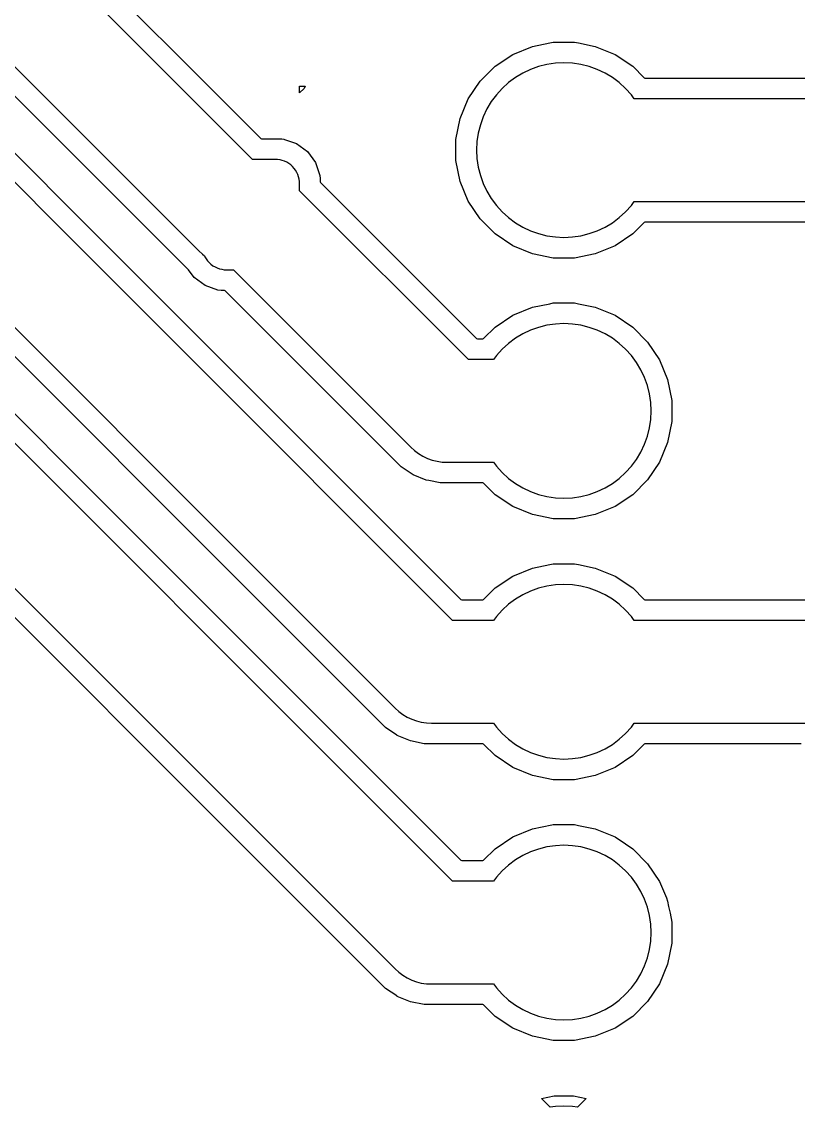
# Model space of a CAD drawing. Header units: metres. Extents: x 44.9 to 117.2, y -105.5 to -49.4.
# Drawn here: x 76.25 to 83.82, y -71.53 to -60.96 of the extents above; entities that cross this region are included whole.
import ezdxf

# ---------------------------------------------------------------- set-up
doc = ezdxf.new("R2010")
doc.units = ezdxf.units.M

msp = doc.modelspace()

# ---------------------------------------------------------------- linework, layer by layer
for points in [[(71.929, -57.142), (77.979, -63.192), (78.015, -63.225), (78.034, -63.239), (78.034, -63.239), (78.034, -63.239), (78.034, -63.239), (78.034, -63.239), (78.034, -63.239), (78.034, -63.239), (78.034, -63.239), (78.034, -63.239), (78.034, -63.239), (78.034, -63.239), (78.034, -63.239), (78.039, -63.25), (78.051, -63.27), (78.065, -63.289), (78.081, -63.306), (78.098, -63.322), (78.117, -63.336), (78.137, -63.348), (78.158, -63.358), (78.18, -63.366), (78.18, -63.366), (78.202, -63.371), (78.225, -63.375), (78.249, -63.376), (78.316, -63.376), (78.316, -63.376), (78.316, -63.376), (78.316, -63.376), (78.316, -63.376), (78.316, -63.376), (78.316, -63.376), (78.316, -63.376), (78.316, -63.376), (78.316, -63.376), (78.316, -63.376), (78.316, -63.376), (78.316, -63.376), (78.316, -63.376), (78.316, -63.376), (78.316, -63.376), (78.316, -63.376), (78.316, -63.376), (80.044, -65.104), (80.08, -65.137), (80.12, -65.166), (80.162, -65.191), (80.206, -65.212), (80.252, -65.229), (80.252, -65.229), (80.3, -65.241), (80.348, -65.248), (80.398, -65.25), (80.848, -65.25), (80.848, -65.25), (80.848, -65.25), (80.848, -65.25), (80.848, -65.25), (80.848, -65.25), (80.848, -65.25), (80.848, -65.25), (80.848, -65.25), (80.848, -65.25), (80.848, -65.25), (80.848, -65.25), (80.848, -65.25), (80.848, -65.25), (80.848, -65.25), (80.848, -65.25), (80.848, -65.25), (80.848, -65.25), (80.848, -65.25), (80.848, -65.25), (80.848, -65.25), (80.848, -65.25), (80.877, -65.289), (80.933, -65.351), (80.995, -65.407), (81.062, -65.457), (81.133, -65.5), (81.209, -65.535), (81.287, -65.563), (81.287, -65.563), (81.368, -65.584), (81.451, -65.596), (81.534, -65.6), (81.617, -65.596), (81.7, -65.584), (81.781, -65.563), (81.859, -65.535), (81.935, -65.5), (82.006, -65.457), (82.073, -65.407), (82.135, -65.351), (82.191, -65.289), (82.241, -65.222), (82.284, -65.151), (82.319, -65.075), (82.347, -64.997), (82.347, -64.997), (82.368, -64.916), (82.38, -64.833), (82.384, -64.75), (82.38, -64.667), (82.368, -64.584), (82.347, -64.503), (82.319, -64.425), (82.284, -64.349), (82.241, -64.278), (82.191, -64.211), (82.135, -64.149), (82.073, -64.093), (82.006, -64.043), (81.935, -64), (81.859, -63.965), (81.781, -63.937), (81.781, -63.937), (81.7, -63.916), (81.617, -63.904), (81.534, -63.9), (81.451, -63.904), (81.368, -63.916), (81.287, -63.937), (81.209, -63.965), (81.133, -64), (81.062, -64.043), (80.995, -64.093), (80.933, -64.149), (80.877, -64.211), (80.848, -64.25), (80.848, -64.25), (80.848, -64.25), (80.848, -64.25), (80.848, -64.25), (80.848, -64.25), (80.848, -64.25), (80.848, -64.25), (80.848, -64.25), (80.848, -64.25), (80.848, -64.25), (80.848, -64.25), (80.848, -64.25), (80.848, -64.25), (80.848, -64.25), (80.848, -64.25), (80.848, -64.25), (80.848, -64.25), (80.848, -64.25), (80.848, -64.25), (80.848, -64.25), (80.848, -64.25), (80.605, -64.25), (80.605, -64.25), (80.605, -64.25), (80.605, -64.25), (80.605, -64.25), (80.605, -64.25), (80.605, -64.25), (80.605, -64.25), (80.605, -64.25), (80.605, -64.25), (80.605, -64.25), (80.605, -64.25), (80.605, -64.25), (80.605, -64.25), (80.605, -64.25), (80.605, -64.25), (80.605, -64.25), (80.605, -64.25), (78.961, -62.606), (78.961, -62.606), (78.961, -62.606), (78.961, -62.606), (78.961, -62.606), (78.961, -62.606), (78.961, -62.606), (78.961, -62.606), (78.961, -62.606), (78.961, -62.606), (78.961, -62.606), (78.961, -62.606), (78.961, -62.606), (78.961, -62.606), (78.961, -62.606), (78.961, -62.606), (78.961, -62.606), (78.961, -62.606), (78.961, -62.539), (78.96, -62.515), (78.956, -62.492), (78.951, -62.47), (78.943, -62.448), (78.933, -62.427), (78.921, -62.407), (78.907, -62.388), (78.891, -62.371), (78.874, -62.355), (78.855, -62.341), (78.835, -62.329), (78.814, -62.319), (78.792, -62.311), (78.792, -62.311), (78.77, -62.306), (78.747, -62.302), (78.723, -62.301), (78.502, -62.301), (78.502, -62.301), (78.502, -62.301), (78.502, -62.301), (78.502, -62.301), (78.502, -62.301), (78.502, -62.301), (78.502, -62.301), (78.502, -62.301), (78.502, -62.301), (78.502, -62.301), (78.502, -62.301), (78.502, -62.301), (78.502, -62.301), (78.502, -62.301), (78.502, -62.301), (78.502, -62.301), (78.502, -62.301), (72.49, -56.288)], [(77.123, -60.638), (78.073, -61.589), (78.582, -62.097), (78.59, -62.1), (78.776, -62.1), (78.776, -62.1), (78.776, -62.1), (78.776, -62.1), (78.788, -62.102), (78.806, -62.103), (78.806, -62.103), (78.806, -62.103), (78.806, -62.103), (78.806, -62.103), (78.806, -62.103), (78.815, -62.107), (78.93, -62.147), (78.93, -62.147), (78.93, -62.147), (78.93, -62.147), (78.93, -62.147), (78.93, -62.147), (78.93, -62.147), (78.93, -62.147), (79.037, -62.225), (79.037, -62.225), (79.037, -62.225), (79.037, -62.225), (79.037, -62.225), (79.037, -62.225), (79.037, -62.225), (79.037, -62.225), (79.115, -62.332), (79.115, -62.332), (79.115, -62.332), (79.115, -62.332), (79.115, -62.332), (79.115, -62.332), (79.115, -62.332), (79.115, -62.332), (79.159, -62.456), (79.159, -62.456), (79.159, -62.456), (79.159, -62.456), (79.159, -62.456), (79.159, -62.456), (79.162, -62.486), (79.162, -62.486), (79.162, -62.486), (79.162, -62.486), (79.162, -62.519), (79.165, -62.527), (80.684, -64.046), (80.692, -64.049), (80.744, -64.049), (80.752, -64.046), (80.864, -63.934), (80.864, -63.934), (80.864, -63.934), (80.864, -63.934), (80.864, -63.934), (80.864, -63.934), (81.036, -63.819), (81.036, -63.819), (81.036, -63.819), (81.036, -63.819), (81.036, -63.819), (81.036, -63.819), (81.228, -63.74), (81.228, -63.74), (81.228, -63.74), (81.228, -63.74), (81.228, -63.74), (81.228, -63.74), (81.228, -63.74), (81.228, -63.74), (81.397, -63.706), (81.431, -63.699), (81.431, -63.699), (81.431, -63.699), (81.431, -63.699), (81.431, -63.699), (81.431, -63.699), (81.637, -63.699), (81.637, -63.699), (81.637, -63.699), (81.637, -63.699), (81.637, -63.699), (81.637, -63.699), (81.678, -63.707), (81.84, -63.74), (81.84, -63.74), (81.84, -63.74), (81.84, -63.74), (81.84, -63.74), (81.84, -63.74), (81.84, -63.74), (81.84, -63.74), (82.032, -63.819), (82.032, -63.819), (82.032, -63.819), (82.032, -63.819), (82.032, -63.819), (82.032, -63.819), (82.204, -63.934), (82.204, -63.934), (82.204, -63.934), (82.204, -63.934), (82.204, -63.934), (82.204, -63.934), (82.204, -63.934), (82.204, -63.934), (82.35, -64.08), (82.35, -64.08), (82.35, -64.08), (82.35, -64.08), (82.35, -64.08), (82.35, -64.08), (82.465, -64.252), (82.465, -64.252), (82.465, -64.252), (82.465, -64.252), (82.465, -64.252), (82.465, -64.252), (82.544, -64.444), (82.544, -64.444), (82.544, -64.444), (82.544, -64.444), (82.544, -64.444), (82.544, -64.444), (82.585, -64.647), (82.585, -64.647), (82.585, -64.647), (82.585, -64.647), (82.585, -64.647), (82.585, -64.647), (82.585, -64.853), (82.585, -64.853), (82.585, -64.853), (82.585, -64.853), (82.585, -64.853), (82.585, -64.853), (82.544, -65.056), (82.544, -65.056), (82.544, -65.056), (82.544, -65.056), (82.544, -65.056), (82.544, -65.056), (82.465, -65.248), (82.465, -65.248), (82.465, -65.248), (82.465, -65.248), (82.465, -65.248), (82.465, -65.248), (82.35, -65.42), (82.35, -65.42), (82.35, -65.42), (82.35, -65.42), (82.35, -65.42), (82.35, -65.42), (82.204, -65.566), (82.204, -65.566), (82.204, -65.566), (82.204, -65.566), (82.204, -65.566), (82.204, -65.566), (82.032, -65.681), (82.032, -65.681), (82.032, -65.681), (82.032, -65.681), (82.032, -65.681), (82.032, -65.681), (81.84, -65.76), (81.84, -65.76), (81.84, -65.76), (81.84, -65.76), (81.84, -65.76), (81.84, -65.76), (81.637, -65.801), (81.637, -65.801), (81.637, -65.801), (81.637, -65.801), (81.637, -65.801), (81.637, -65.801), (81.431, -65.801), (81.431, -65.801), (81.431, -65.801), (81.431, -65.801), (81.431, -65.801), (81.431, -65.801), (81.228, -65.76), (81.228, -65.76), (81.228, -65.76), (81.228, -65.76), (81.228, -65.76), (81.228, -65.76), (81.036, -65.681), (81.036, -65.681), (81.036, -65.681), (81.036, -65.681), (81.036, -65.681), (81.036, -65.681), (80.864, -65.566), (80.864, -65.566), (80.864, -65.566), (80.864, -65.566), (80.864, -65.566), (80.864, -65.566), (80.752, -65.454), (80.744, -65.451), (80.329, -65.451), (80.329, -65.451), (80.329, -65.451), (80.329, -65.451), (80.329, -65.451), (80.329, -65.451), (80.22, -65.429), (80.193, -65.424), (80.193, -65.424), (80.193, -65.424), (80.193, -65.424), (80.193, -65.424), (80.193, -65.424), (80.066, -65.371), (80.066, -65.371), (80.066, -65.371), (80.066, -65.371), (80.066, -65.371), (80.066, -65.371), (79.951, -65.294), (79.951, -65.294), (79.951, -65.294), (79.951, -65.294), (79.951, -65.294), (79.951, -65.294), (78.237, -63.58), (78.229, -63.577), (78.196, -63.577), (78.196, -63.577), (78.196, -63.577), (78.196, -63.577), (78.166, -63.574), (78.166, -63.574), (78.166, -63.574), (78.166, -63.574), (78.166, -63.574), (78.166, -63.574), (78.042, -63.53), (78.042, -63.53), (78.042, -63.53), (78.042, -63.53), (78.042, -63.53), (78.042, -63.53), (78.042, -63.53), (78.042, -63.53), (77.935, -63.452), (77.935, -63.452), (77.935, -63.452), (77.935, -63.452), (77.935, -63.452), (77.935, -63.452), (77.935, -63.452), (77.935, -63.452), (77.88, -63.377), (77.88, -63.377), (77.879, -63.376), (77.788, -63.285), (71.849, -57.346)], [(75.123, -61.178), (77.879, -63.934), (80.531, -66.586), (80.539, -66.589), (80.744, -66.589), (80.752, -66.586), (80.864, -66.474), (80.864, -66.474), (80.864, -66.474), (80.864, -66.474), (80.864, -66.474), (80.864, -66.474), (81.036, -66.359), (81.036, -66.359), (81.036, -66.359), (81.036, -66.359), (81.036, -66.359), (81.036, -66.359), (81.228, -66.28), (81.228, -66.28), (81.228, -66.28), (81.228, -66.28), (81.228, -66.28), (81.228, -66.28), (81.228, -66.28), (81.228, -66.28), (81.397, -66.246), (81.431, -66.239), (81.431, -66.239), (81.431, -66.239), (81.431, -66.239), (81.431, -66.239), (81.431, -66.239), (81.637, -66.239), (81.637, -66.239), (81.637, -66.239), (81.637, -66.239), (81.637, -66.239), (81.637, -66.239), (81.678, -66.247), (81.84, -66.28), (81.84, -66.28), (81.84, -66.28), (81.84, -66.28), (81.84, -66.28), (81.84, -66.28), (81.84, -66.28), (81.84, -66.28), (82.032, -66.359), (82.032, -66.359), (82.032, -66.359), (82.032, -66.359), (82.032, -66.359), (82.032, -66.359), (82.204, -66.474), (82.204, -66.474), (82.204, -66.474), (82.204, -66.474), (82.204, -66.474), (82.204, -66.474), (82.204, -66.474), (82.204, -66.474), (82.316, -66.586), (82.324, -66.589), (84.207, -66.589)], [(80.483, -62.107), (80.524, -61.904), (80.524, -61.904), (80.524, -61.904), (80.524, -61.904), (80.524, -61.904), (80.524, -61.904), (80.524, -61.904), (80.524, -61.904), (80.603, -61.712), (80.603, -61.712), (80.603, -61.712), (80.603, -61.712), (80.603, -61.712), (80.603, -61.712), (80.718, -61.54), (80.718, -61.54), (80.718, -61.54), (80.718, -61.54), (80.718, -61.54), (80.718, -61.54), (80.864, -61.394), (80.864, -61.394), (80.864, -61.394), (80.864, -61.394), (80.864, -61.394), (80.864, -61.394), (81.036, -61.279), (81.036, -61.279), (81.036, -61.279), (81.036, -61.279), (81.036, -61.279), (81.036, -61.279), (81.228, -61.2), (81.228, -61.2), (81.228, -61.2), (81.228, -61.2), (81.228, -61.2), (81.228, -61.2), (81.228, -61.2), (81.228, -61.2), (81.397, -61.166), (81.431, -61.159), (81.431, -61.159), (81.431, -61.159), (81.431, -61.159), (81.431, -61.159), (81.431, -61.159), (81.637, -61.159), (81.637, -61.159), (81.637, -61.159), (81.637, -61.159), (81.637, -61.159), (81.637, -61.159), (81.678, -61.167), (81.84, -61.2), (81.84, -61.2), (81.84, -61.2), (81.84, -61.2), (81.84, -61.2), (81.84, -61.2), (81.84, -61.2), (81.84, -61.2), (82.032, -61.279), (82.032, -61.279), (82.032, -61.279), (82.032, -61.279), (82.032, -61.279), (82.032, -61.279), (82.204, -61.394), (82.204, -61.394), (82.204, -61.394), (82.204, -61.394), (82.204, -61.394), (82.204, -61.394), (82.204, -61.394), (82.204, -61.394), (82.316, -61.506), (82.324, -61.509), (83.879, -61.509)], [(84.138, -66.79), (82.22, -66.79), (82.22, -66.79), (82.22, -66.79), (82.22, -66.79), (82.22, -66.79), (82.22, -66.79), (82.22, -66.79), (82.22, -66.79), (82.22, -66.79), (82.22, -66.79), (82.22, -66.79), (82.22, -66.79), (82.22, -66.79), (82.22, -66.79), (82.22, -66.79), (82.22, -66.79), (82.22, -66.79), (82.22, -66.79), (82.22, -66.79), (82.22, -66.79), (82.22, -66.79), (82.22, -66.79), (82.191, -66.751), (82.135, -66.689), (82.073, -66.633), (82.006, -66.583), (81.935, -66.54), (81.859, -66.505), (81.781, -66.477), (81.781, -66.477), (81.7, -66.456), (81.617, -66.444), (81.534, -66.44), (81.451, -66.444), (81.368, -66.456), (81.287, -66.477), (81.209, -66.505), (81.133, -66.54), (81.062, -66.583), (80.995, -66.633), (80.933, -66.689), (80.877, -66.751), (80.848, -66.79), (80.848, -66.79), (80.848, -66.79), (80.848, -66.79), (80.848, -66.79), (80.848, -66.79), (80.848, -66.79), (80.848, -66.79), (80.848, -66.79), (80.848, -66.79), (80.848, -66.79), (80.848, -66.79), (80.848, -66.79), (80.848, -66.79), (80.848, -66.79), (80.848, -66.79), (80.848, -66.79), (80.848, -66.79), (80.848, -66.79), (80.848, -66.79), (80.848, -66.79), (80.848, -66.79), (80.451, -66.79), (80.451, -66.79), (80.451, -66.79), (80.451, -66.79), (80.451, -66.79), (80.451, -66.79), (80.451, -66.79), (80.451, -66.79), (80.451, -66.79), (80.451, -66.79), (80.451, -66.79), (80.451, -66.79), (80.451, -66.79), (80.451, -66.79), (80.451, -66.79), (80.451, -66.79), (80.451, -66.79), (80.451, -66.79), (75.03, -61.368)], [(83.971, -61.71), (82.22, -61.71), (82.22, -61.71), (82.22, -61.71), (82.22, -61.71), (82.22, -61.71), (82.22, -61.71), (82.22, -61.71), (82.22, -61.71), (82.22, -61.71), (82.22, -61.71), (82.22, -61.71), (82.22, -61.71), (82.22, -61.71), (82.22, -61.71), (82.22, -61.71), (82.22, -61.71), (82.22, -61.71), (82.22, -61.71), (82.22, -61.71), (82.22, -61.71), (82.22, -61.71), (82.22, -61.71), (82.191, -61.671), (82.135, -61.609), (82.073, -61.553), (82.006, -61.503), (81.935, -61.46), (81.859, -61.425), (81.781, -61.397), (81.781, -61.397), (81.7, -61.376), (81.617, -61.364), (81.534, -61.36), (81.451, -61.364), (81.368, -61.376), (81.287, -61.397), (81.209, -61.425), (81.133, -61.46), (81.062, -61.503), (80.995, -61.553), (80.933, -61.609), (80.877, -61.671), (80.827, -61.738), (80.784, -61.809), (80.749, -61.885), (80.721, -61.963), (80.721, -61.963), (80.7, -62.044), (80.688, -62.127), (80.684, -62.21), (80.688, -62.293)], [(78.961, -61.589), (78.961, -61.589), (78.961, -61.589), (78.961, -61.589), (78.961, -61.589), (78.961, -61.589), (78.961, -61.589), (78.961, -61.589), (78.961, -61.589), (78.961, -61.589), (78.961, -61.589), (78.961, -61.589), (78.961, -61.589), (78.961, -61.589), (78.961, -61.589), (78.961, -61.589), (78.961, -61.589), (78.961, -61.589), (78.961, -61.589), (79.014, -61.589), (79.014, -61.589), (79.014, -61.589), (79.014, -61.589), (79.014, -61.589), (79.014, -61.589), (79.014, -61.589), (79.014, -61.589), (79.014, -61.589), (79.014, -61.589), (79.014, -61.589), (79.014, -61.589), (79.014, -61.589), (79.014, -61.589), (79.014, -61.589), (79.014, -61.589), (79.014, -61.589), (79.014, -61.589), (79.014, -61.589), (79.014, -61.589), (79.014, -61.589), (79.014, -61.589), (79.014, -61.589), (79.014, -61.589), (79.014, -61.589), (79.014, -61.589), (79.014, -61.589), (79.014, -61.589), (79.014, -61.589), (79.014, -61.589), (79.014, -61.589), (79.014, -61.589), (79.014, -61.589), (79.014, -61.589), (79.014, -61.589), (79.014, -61.589), (79.014, -61.589), (79.014, -61.589), (79.014, -61.589), (79.014, -61.589), (79.014, -61.589), (79.014, -61.589), (79.004, -61.61), (79.004, -61.61), (79.004, -61.61), (79.004, -61.61), (79.004, -61.61), (79.004, -61.61), (79.004, -61.61), (79.004, -61.61), (79.004, -61.61), (79.004, -61.61), (78.961, -61.653), (78.961, -61.653), (78.961, -61.653), (78.961, -61.653), (78.961, -61.653), (78.961, -61.653), (78.961, -61.653), (78.961, -61.653), (78.961, -61.653), (78.961, -61.653), (78.961, -61.653), (78.961, -61.653), (78.961, -61.653), (78.961, -61.653), (78.961, -61.653), (78.961, -61.653), (78.961, -61.653), (78.961, -61.653), (78.961, -61.653), (78.961, -61.653), (78.961, -61.653), (78.961, -61.653), (78.961, -61.653), (78.961, -61.653), (78.961, -61.653), (78.961, -61.653), (78.961, -61.653), (78.961, -61.653), (78.961, -61.653), (78.961, -61.653), (78.961, -61.653), (78.961, -61.653), (78.961, -61.653), (78.961, -61.653), (78.961, -61.653), (78.961, -61.653), (78.961, -61.653), (78.961, -61.653), (78.961, -61.653), (78.961, -61.653), (78.961, -61.653), (78.961, -61.653), (78.961, -61.653), (78.961, -61.653), (78.961, -61.653), (78.961, -61.653), (78.961, -61.653), (78.961, -61.653), (78.961, -61.653), (78.961, -61.653), (78.961, -61.589), (78.961, -61.589), (78.961, -61.589), (78.961, -61.589), (78.961, -61.589), (78.961, -61.589), (78.961, -61.589), (78.961, -61.589), (78.961, -61.589), (78.961, -61.589), (78.961, -61.589), (78.961, -61.589), (78.961, -61.589), (78.961, -61.589), (78.961, -61.589), (78.961, -61.589), (78.961, -61.589), (78.961, -61.589)], [(84.247, -62.911), (82.324, -62.911), (82.316, -62.914), (82.204, -63.026), (82.204, -63.026), (82.204, -63.026), (82.204, -63.026), (82.204, -63.026), (82.204, -63.026), (82.032, -63.141), (82.032, -63.141), (82.032, -63.141), (82.032, -63.141), (82.032, -63.141), (82.032, -63.141), (81.84, -63.22), (81.84, -63.22), (81.84, -63.22), (81.84, -63.22), (81.84, -63.22), (81.84, -63.22), (81.637, -63.261), (81.637, -63.261), (81.637, -63.261), (81.637, -63.261), (81.637, -63.261), (81.637, -63.261), (81.431, -63.261), (81.431, -63.261), (81.431, -63.261), (81.431, -63.261), (81.431, -63.261), (81.431, -63.261), (81.228, -63.22), (81.228, -63.22), (81.228, -63.22), (81.228, -63.22), (81.228, -63.22), (81.228, -63.22), (81.036, -63.141), (81.036, -63.141), (81.036, -63.141), (81.036, -63.141), (81.036, -63.141), (81.036, -63.141), (80.864, -63.026), (80.864, -63.026), (80.864, -63.026), (80.864, -63.026), (80.864, -63.026), (80.864, -63.026), (80.718, -62.88), (80.718, -62.88), (80.718, -62.88), (80.718, -62.88), (80.718, -62.88), (80.718, -62.88), (80.718, -62.88), (80.718, -62.88), (80.603, -62.708), (80.603, -62.708), (80.603, -62.708), (80.603, -62.708), (80.603, -62.708), (80.603, -62.708), (80.524, -62.516), (80.524, -62.516), (80.524, -62.516), (80.524, -62.516), (80.524, -62.516), (80.524, -62.516), (80.524, -62.516), (80.524, -62.516), (80.483, -62.313), (80.483, -62.313), (80.483, -62.313), (80.483, -62.313), (80.483, -62.313), (80.483, -62.313), (80.483, -62.107), (80.483, -62.107), (80.483, -62.107), (80.483, -62.107), (80.483, -62.107), (80.483, -62.107)], [(74.469, -62.222), (79.89, -67.644), (79.927, -67.677), (79.966, -67.706), (80.008, -67.731), (80.053, -67.752), (80.099, -67.769), (80.099, -67.769), (80.146, -67.781), (80.195, -67.788), (80.244, -67.79), (80.848, -67.79), (80.848, -67.79), (80.848, -67.79), (80.848, -67.79), (80.848, -67.79), (80.848, -67.79), (80.848, -67.79), (80.848, -67.79), (80.848, -67.79), (80.848, -67.79), (80.848, -67.79), (80.848, -67.79), (80.848, -67.79), (80.848, -67.79), (80.848, -67.79), (80.848, -67.79), (80.848, -67.79), (80.848, -67.79), (80.848, -67.79), (80.848, -67.79), (80.848, -67.79), (80.848, -67.79), (80.877, -67.829), (80.933, -67.891), (80.995, -67.947), (81.062, -67.997), (81.133, -68.04), (81.209, -68.075), (81.287, -68.103), (81.287, -68.103), (81.368, -68.124), (81.451, -68.136), (81.534, -68.14), (81.617, -68.136), (81.7, -68.124), (81.781, -68.103), (81.859, -68.075), (81.935, -68.04), (82.006, -67.997), (82.073, -67.947), (82.135, -67.891), (82.191, -67.829), (82.22, -67.79), (82.22, -67.79), (82.22, -67.79), (82.22, -67.79), (82.22, -67.79), (82.22, -67.79), (82.22, -67.79), (82.22, -67.79), (82.22, -67.79), (82.22, -67.79), (82.22, -67.79), (82.22, -67.79), (82.22, -67.79), (82.22, -67.79), (82.22, -67.79), (82.22, -67.79), (82.22, -67.79), (82.22, -67.79), (82.22, -67.79), (82.22, -67.79), (82.22, -67.79), (82.22, -67.79), (83.931, -67.79)], [(80.688, -62.293), (80.7, -62.376), (80.721, -62.457), (80.749, -62.535), (80.784, -62.611), (80.827, -62.682), (80.877, -62.749), (80.933, -62.811), (80.995, -62.867), (81.062, -62.917), (81.133, -62.96), (81.209, -62.995), (81.287, -63.023), (81.287, -63.023), (81.368, -63.044), (81.451, -63.056), (81.534, -63.06), (81.617, -63.056), (81.7, -63.044), (81.781, -63.023), (81.859, -62.995), (81.935, -62.96), (82.006, -62.917), (82.073, -62.867), (82.135, -62.811), (82.191, -62.749), (82.22, -62.71), (82.22, -62.71), (82.22, -62.71), (82.22, -62.71), (82.22, -62.71), (82.22, -62.71), (82.22, -62.71), (82.22, -62.71), (82.22, -62.71), (82.22, -62.71), (82.22, -62.71), (82.22, -62.71), (82.22, -62.71), (82.22, -62.71), (82.22, -62.71), (82.22, -62.71), (82.22, -62.71), (82.22, -62.71), (82.22, -62.71), (82.22, -62.71), (82.22, -62.71), (82.22, -62.71), (84.178, -62.71)], [(83.844, -67.991), (82.324, -67.991), (82.316, -67.994), (82.204, -68.106), (82.204, -68.106), (82.204, -68.106), (82.204, -68.106), (82.204, -68.106), (82.204, -68.106), (82.032, -68.221), (82.032, -68.221), (82.032, -68.221), (82.032, -68.221), (82.032, -68.221), (82.032, -68.221), (81.84, -68.3), (81.84, -68.3), (81.84, -68.3), (81.84, -68.3), (81.84, -68.3), (81.84, -68.3), (81.637, -68.341), (81.637, -68.341), (81.637, -68.341), (81.637, -68.341), (81.637, -68.341), (81.637, -68.341), (81.431, -68.341), (81.431, -68.341), (81.431, -68.341), (81.431, -68.341), (81.431, -68.341), (81.431, -68.341), (81.228, -68.3), (81.228, -68.3), (81.228, -68.3), (81.228, -68.3), (81.228, -68.3), (81.228, -68.3), (81.036, -68.221), (81.036, -68.221), (81.036, -68.221), (81.036, -68.221), (81.036, -68.221), (81.036, -68.221), (80.864, -68.106), (80.864, -68.106), (80.864, -68.106), (80.864, -68.106), (80.864, -68.106), (80.864, -68.106), (80.752, -67.994), (80.744, -67.991), (80.175, -67.991), (80.175, -67.991), (80.175, -67.991), (80.175, -67.991), (80.175, -67.991), (80.175, -67.991), (80.04, -67.964), (80.04, -67.964), (80.04, -67.964), (80.04, -67.964), (80.04, -67.964), (80.04, -67.964), (79.912, -67.911), (79.912, -67.911), (79.912, -67.911), (79.912, -67.911), (79.912, -67.911), (79.912, -67.911), (79.906, -67.906), (79.797, -67.834), (79.797, -67.834), (79.797, -67.834), (79.797, -67.834), (79.797, -67.834), (79.797, -67.834), (74.594, -62.631)], [(75.123, -63.718), (77.876, -66.471), (80.531, -69.126), (80.539, -69.129), (80.744, -69.129), (80.752, -69.126), (80.864, -69.014), (80.864, -69.014), (80.864, -69.014), (80.864, -69.014), (80.864, -69.014), (80.864, -69.014), (81.036, -68.899), (81.036, -68.899), (81.036, -68.899), (81.036, -68.899), (81.036, -68.899), (81.036, -68.899), (81.228, -68.82), (81.228, -68.82), (81.228, -68.82), (81.228, -68.82), (81.228, -68.82), (81.228, -68.82), (81.228, -68.82), (81.228, -68.82), (81.416, -68.782), (81.431, -68.779), (81.431, -68.779), (81.431, -68.779), (81.431, -68.779), (81.431, -68.779), (81.431, -68.779), (81.637, -68.779), (81.637, -68.779), (81.637, -68.779), (81.637, -68.779), (81.637, -68.779), (81.637, -68.779), (81.678, -68.787), (81.84, -68.82), (81.84, -68.82), (81.84, -68.82), (81.84, -68.82), (81.84, -68.82), (81.84, -68.82), (81.84, -68.82), (81.84, -68.82), (82.032, -68.899), (82.032, -68.899), (82.032, -68.899), (82.032, -68.899), (82.032, -68.899), (82.032, -68.899), (82.134, -68.967), (82.204, -69.014), (82.204, -69.014), (82.204, -69.014), (82.204, -69.014), (82.204, -69.014), (82.204, -69.014), (82.35, -69.16), (82.35, -69.16), (82.35, -69.16), (82.35, -69.16), (82.35, -69.16), (82.35, -69.16), (82.465, -69.332), (82.465, -69.332), (82.465, -69.332), (82.465, -69.332), (82.465, -69.332), (82.465, -69.332), (82.532, -69.493), (82.544, -69.524), (82.544, -69.524), (82.544, -69.524), (82.544, -69.524), (82.544, -69.524), (82.544, -69.524), (82.544, -69.524), (82.544, -69.524), (82.554, -69.575), (82.568, -69.642), (82.585, -69.727), (82.585, -69.727), (82.585, -69.727), (82.585, -69.727), (82.585, -69.727), (82.585, -69.727), (82.585, -69.933), (82.585, -69.933), (82.585, -69.933), (82.585, -69.933), (82.585, -69.933), (82.585, -69.933), (82.544, -70.136), (82.544, -70.136), (82.544, -70.136), (82.544, -70.136), (82.544, -70.136), (82.544, -70.136), (82.465, -70.328), (82.465, -70.328), (82.465, -70.328), (82.465, -70.328), (82.465, -70.328), (82.465, -70.328), (82.35, -70.5), (82.35, -70.5), (82.35, -70.5), (82.35, -70.5), (82.35, -70.5), (82.35, -70.5), (82.204, -70.646), (82.204, -70.646), (82.204, -70.646), (82.204, -70.646), (82.204, -70.646), (82.204, -70.646), (82.032, -70.761), (82.032, -70.761), (82.032, -70.761), (82.032, -70.761), (82.032, -70.761), (82.032, -70.761), (81.84, -70.84), (81.84, -70.84), (81.84, -70.84), (81.84, -70.84), (81.84, -70.84), (81.84, -70.84), (81.637, -70.881), (81.637, -70.881), (81.637, -70.881), (81.637, -70.881), (81.637, -70.881), (81.637, -70.881), (81.431, -70.881), (81.431, -70.881), (81.431, -70.881), (81.431, -70.881), (81.431, -70.881), (81.431, -70.881), (81.228, -70.84), (81.228, -70.84), (81.228, -70.84), (81.228, -70.84), (81.228, -70.84), (81.228, -70.84), (81.036, -70.761), (81.036, -70.761), (81.036, -70.761), (81.036, -70.761), (81.036, -70.761), (81.036, -70.761), (80.864, -70.646), (80.864, -70.646), (80.864, -70.646), (80.864, -70.646), (80.864, -70.646), (80.864, -70.646), (80.752, -70.534), (80.744, -70.531), (80.175, -70.531), (80.175, -70.531), (80.175, -70.531), (80.175, -70.531), (80.175, -70.531), (80.175, -70.531), (80.04, -70.504), (80.04, -70.504), (80.04, -70.504), (80.04, -70.504), (80.04, -70.504), (80.04, -70.504), (79.912, -70.451), (79.912, -70.451), (79.912, -70.451), (79.912, -70.451), (79.912, -70.451), (79.912, -70.451), (79.906, -70.446), (79.797, -70.374), (79.797, -70.374), (79.797, -70.374), (79.797, -70.374), (79.797, -70.374), (79.797, -70.374), (74.389, -64.966)], [(74.469, -64.762), (79.89, -70.184), (79.927, -70.217), (79.966, -70.246), (80.008, -70.271), (80.053, -70.292), (80.099, -70.309), (80.099, -70.309), (80.146, -70.321), (80.195, -70.328), (80.244, -70.33), (80.848, -70.33), (80.848, -70.33), (80.848, -70.33), (80.848, -70.33), (80.848, -70.33), (80.848, -70.33), (80.848, -70.33), (80.848, -70.33), (80.848, -70.33), (80.848, -70.33), (80.848, -70.33), (80.848, -70.33), (80.848, -70.33), (80.848, -70.33), (80.848, -70.33), (80.848, -70.33), (80.848, -70.33), (80.848, -70.33), (80.848, -70.33), (80.848, -70.33), (80.848, -70.33), (80.848, -70.33), (80.877, -70.369), (80.933, -70.431), (80.995, -70.487), (81.062, -70.537), (81.133, -70.58), (81.209, -70.615), (81.287, -70.643), (81.287, -70.643), (81.368, -70.664), (81.451, -70.676), (81.534, -70.68), (81.617, -70.676), (81.7, -70.664), (81.781, -70.643), (81.859, -70.615), (81.935, -70.58), (82.006, -70.537), (82.073, -70.487), (82.135, -70.431), (82.191, -70.369), (82.241, -70.302), (82.284, -70.231), (82.319, -70.155), (82.347, -70.077), (82.347, -70.077), (82.368, -69.996), (82.38, -69.913), (82.384, -69.83), (82.38, -69.747), (82.368, -69.664), (82.347, -69.583), (82.319, -69.505), (82.284, -69.429), (82.241, -69.358), (82.191, -69.291), (82.135, -69.229), (82.073, -69.173), (82.006, -69.123), (81.935, -69.08), (81.859, -69.045), (81.781, -69.017), (81.781, -69.017), (81.7, -68.996), (81.617, -68.984), (81.534, -68.98), (81.451, -68.984), (81.368, -68.996), (81.287, -69.017), (81.209, -69.045), (81.133, -69.08), (81.062, -69.123), (80.995, -69.173), (80.933, -69.229), (80.877, -69.291), (80.848, -69.33), (80.848, -69.33), (80.848, -69.33), (80.848, -69.33), (80.848, -69.33), (80.848, -69.33), (80.848, -69.33), (80.848, -69.33), (80.848, -69.33), (80.848, -69.33), (80.848, -69.33), (80.848, -69.33), (80.848, -69.33), (80.848, -69.33), (80.848, -69.33), (80.848, -69.33), (80.848, -69.33), (80.848, -69.33), (80.848, -69.33), (80.848, -69.33), (80.848, -69.33), (80.848, -69.33), (80.451, -69.33), (80.451, -69.33), (80.451, -69.33), (80.451, -69.33), (80.451, -69.33), (80.451, -69.33), (80.451, -69.33), (80.451, -69.33), (80.451, -69.33), (80.451, -69.33), (80.451, -69.33), (80.451, -69.33), (80.451, -69.33), (80.451, -69.33), (80.451, -69.33), (80.451, -69.33), (80.451, -69.33), (80.451, -69.33), (75.03, -63.908)], [(81.451, -71.524), (81.402, -71.531), (81.402, -71.531), (81.402, -71.531), (81.402, -71.531), (81.402, -71.531), (81.402, -71.531), (81.402, -71.531), (81.402, -71.531), (81.402, -71.531), (81.402, -71.531), (81.402, -71.531), (81.402, -71.531), (81.402, -71.531), (81.402, -71.531), (81.402, -71.531), (81.402, -71.531), (81.402, -71.531), (81.402, -71.531), (81.402, -71.531), (81.402, -71.531), (81.316, -71.445), (81.316, -71.445), (81.316, -71.445), (81.316, -71.445), (81.316, -71.445), (81.316, -71.445), (81.316, -71.445), (81.316, -71.445), (81.316, -71.445), (81.316, -71.445), (81.316, -71.445), (81.316, -71.445), (81.316, -71.445), (81.316, -71.445), (81.316, -71.445), (81.316, -71.445), (81.316, -71.445), (81.316, -71.445), (81.316, -71.445), (81.316, -71.445), (81.316, -71.445), (81.316, -71.445), (81.316, -71.445), (81.316, -71.445), (81.316, -71.445), (81.316, -71.445), (81.316, -71.445), (81.316, -71.445), (81.316, -71.445), (81.316, -71.445), (81.316, -71.445), (81.316, -71.445), (81.316, -71.445), (81.316, -71.445), (81.316, -71.445), (81.316, -71.445), (81.316, -71.445), (81.316, -71.445), (81.316, -71.445), (81.316, -71.445), (81.316, -71.445), (81.316, -71.445), (81.316, -71.445), (81.316, -71.445), (81.316, -71.445), (81.316, -71.445), (81.44, -71.42), (81.44, -71.42), (81.44, -71.42), (81.44, -71.42), (81.44, -71.42), (81.44, -71.42), (81.628, -71.42), (81.628, -71.42), (81.628, -71.42), (81.628, -71.42), (81.628, -71.42), (81.628, -71.42), (81.752, -71.445), (81.752, -71.445), (81.752, -71.445), (81.752, -71.445), (81.752, -71.445), (81.752, -71.445), (81.752, -71.445), (81.752, -71.445), (81.752, -71.445), (81.752, -71.445), (81.752, -71.445), (81.752, -71.445), (81.752, -71.445), (81.752, -71.445), (81.752, -71.445), (81.752, -71.445), (81.752, -71.445), (81.752, -71.445), (81.752, -71.445), (81.752, -71.445), (81.752, -71.445), (81.752, -71.445), (81.752, -71.445), (81.752, -71.445), (81.752, -71.445), (81.752, -71.445), (81.752, -71.445), (81.752, -71.445), (81.752, -71.445), (81.752, -71.445), (81.752, -71.445), (81.752, -71.445), (81.752, -71.445), (81.752, -71.445), (81.752, -71.445), (81.752, -71.445), (81.752, -71.445), (81.752, -71.445), (81.752, -71.445), (81.752, -71.445), (81.752, -71.445), (81.752, -71.445), (81.752, -71.445), (81.752, -71.445), (81.752, -71.445), (81.752, -71.445), (81.666, -71.531), (81.666, -71.531), (81.666, -71.531), (81.666, -71.531), (81.666, -71.531), (81.666, -71.531), (81.666, -71.531), (81.666, -71.531), (81.666, -71.531), (81.666, -71.531), (81.666, -71.531), (81.666, -71.531), (81.666, -71.531), (81.666, -71.531), (81.666, -71.531), (81.666, -71.531), (81.666, -71.531), (81.666, -71.531), (81.666, -71.531), (81.666, -71.531), (81.617, -71.524), (81.534, -71.52), (81.451, -71.524)]]:
    msp.add_lwpolyline(points)

doc.saveas('drawing.dxf')
